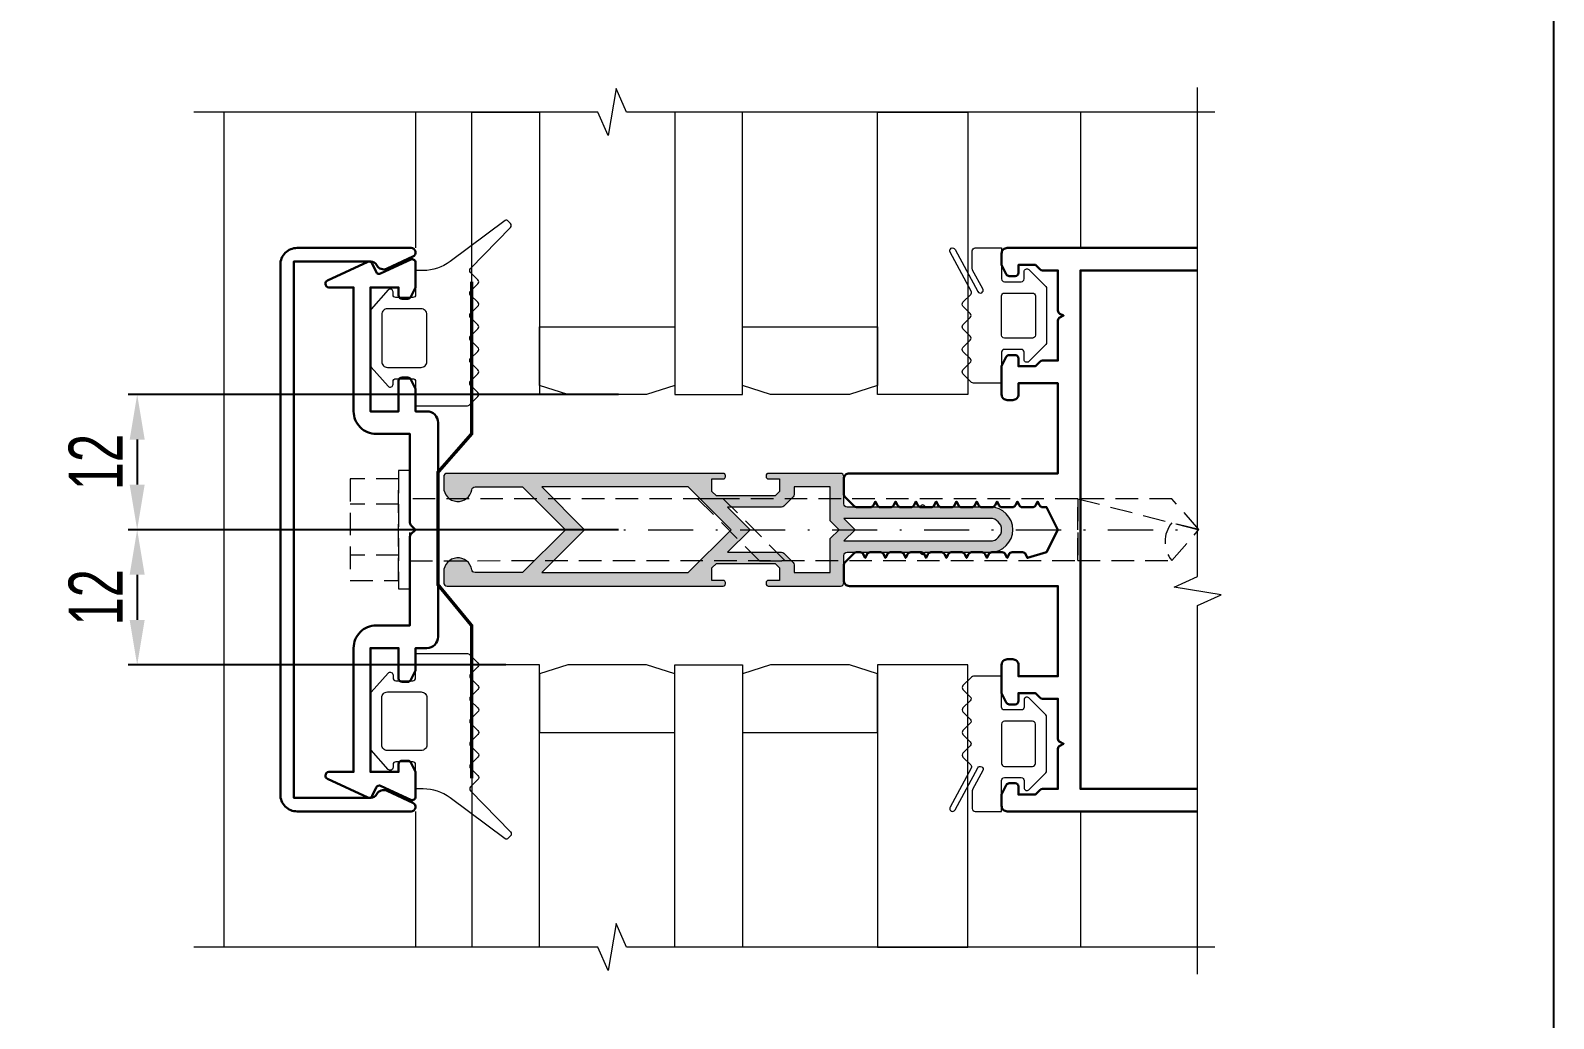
# Model space of a CAD drawing. Extents: x -37 to 8820, y -336 to 478.
# Drawn here: x 2200.5 to 2285, y 74.6 to 129.4 of the extents above; entities that cross this region are included whole.
import ezdxf

# ---------------------------------------------------------------- set-up
doc = ezdxf.new("R2010")
doc.units = 0
doc.header["$LTSCALE"] = 5
doc.linetypes.add('DASHDOT', pattern=[1, 0.5, -0.25, 0, -0.25])
doc.linetypes.add('HIDDEN', pattern=[0.375, 0.25, -0.125])
doc.layers.get('0').update_dxf_attribs({"linetype": 'CONTINUOUS', "lineweight": 30})
doc.layers.get('DEFPOINTS').update_dxf_attribs({"linetype": 'CONTINUOUS'})
for name, color, linetype, lineweight in [('1', 6, 'DASHDOT', 13), ('2', 3, 'HIDDEN', 13), ('Dimentions', 5, 'CONTINUOUS', 15), ('Glass', 5, 'CONTINUOUS', 20), ('Герлен', 7, 'CONTINUOUS', 60), ('Зигзаг', 1, 'CONTINUOUS', 15), ('Конструкции', 252, 'CONTINUOUS', 20), ('Уплотнители', 1, 'CONTINUOUS', 20), ('Штриховка', 1, 'CONTINUOUS', 5)]:
    doc.layers.add(name, color=color, linetype=linetype, lineweight=lineweight)
doc.layers.add('Скрытые', color=14, linetype='CONTINUOUS', plot=False)
doc.styles.add('3', font='RUSS.SHX', dxfattribs={"width": 0.7, "height": 3})
doc.dimstyles.new('MX1_6', dxfattribs={"dimtxt": 3, "dimasz": 2.5, "dimexe": 0.5, "dimexo": 0, "dimgap": 0.8, "dimtad": 1, "dimlfac": 1.6, "dimdsep": 46, "dimtxsty": '3', "dimcen": 0, "dimclrd": 256, "dimclre": 256, "dimclrt": 256, "dimaunit": 1, "dimadec": 0, "dimazin": 0, "dimtfac": 1, "dimtmove": 0, "dimatfit": 1, "dimfxl": 1, "dimtvp": 1, "dimtolj": 1, "dimtzin": 0, "dimarcsym": 0})

# ---------------------------------------------------------------- blocks, each defined once
blk = doc.blocks.new('*D865')
at = {"layer": 'DEFPOINTS', "color": 0, "linetype": 'Continuous', "transparency": 16777216}
for p in [(2233.137, 109.218), (2206.448, 101.718), (2233.137, 101.718)]:
    blk.add_point(p, dxfattribs=at)
at = {"layer": 'Dimentions', "linetype": 'Continuous', "lineweight": -2, "transparency": 16777216}
for p, q in [((2233.137, 109.218), (2205.948, 109.218)), ((2206.448, 106.718), (2206.448, 104.218)), ((2233.137, 101.718), (2205.948, 101.718))]:
    blk.add_line(p, q, dxfattribs=at)
at = {"layer": 'Dimentions', "linetype": 'Continuous', "transparency": 16777216}
for points in [[(2206.031, 106.718), (2206.865, 106.718), (2206.448, 109.218)], [(2206.031, 104.218), (2206.865, 104.218), (2206.448, 101.718)]]:
    blk.add_solid(points, dxfattribs=at)
at = {"layer": 'Dimentions', "linetype": 'Continuous', "transparency": 16777216, "insert": (2204.148, 105.468), "char_height": 3, "attachment_point": 5, "rotation": 90, "style": '3'}
blk.add_mtext('\\A1;12', dxfattribs=at)
blk = doc.blocks.new('*D899')
at = {"layer": 'DEFPOINTS', "color": 0, "linetype": 'Continuous', "transparency": 16777216}
for p in [(2209.702, 101.718), (2206.448, 94.218), (2226.887, 94.218)]:
    blk.add_point(p, dxfattribs=at)
at = {"layer": 'Dimentions', "linetype": 'Continuous', "lineweight": -2, "transparency": 16777216}
for p, q in [((2209.702, 101.718), (2205.948, 101.718)), ((2206.448, 99.218), (2206.448, 96.718)), ((2226.887, 94.218), (2205.948, 94.218))]:
    blk.add_line(p, q, dxfattribs=at)
at = {"layer": 'Dimentions', "linetype": 'Continuous', "transparency": 16777216}
for points in [[(2206.031, 99.218), (2206.865, 99.218), (2206.448, 101.718)], [(2206.031, 96.718), (2206.865, 96.718), (2206.448, 94.218)]]:
    blk.add_solid(points, dxfattribs=at)
at = {"layer": 'Dimentions', "linetype": 'Continuous', "transparency": 16777216, "insert": (2204.148, 97.968), "char_height": 3, "attachment_point": 5, "rotation": 90, "style": '3'}
blk.add_mtext('\\A1;12', dxfattribs=at)

msp = doc.modelspace()

# ---------------------------------------------------------------- hatches: boundary and pattern name
at = {"layer": 'Штриховка'}
h = msp.add_hatch(color=256, dxfattribs=at)
edge = h.paths.add_edge_path()
edge.add_arc((2241.4498, 104.7183), 0.125, 90, 180)
edge.add_line((2241.3248, 104.7183), (2241.3248, 104.6558))
edge.add_arc((2241.4498, 104.6558), 0.125, 180, 270)
edge.add_line((2241.4498, 104.5308), (2242.0748, 104.5308))
edge.add_line((2242.0748, 104.5308), (2242.0748, 103.8396))
edge.add_line((2242.0748, 103.8396), (2241.8285, 103.5933))
edge.add_line((2241.8285, 103.5933), (2238.5711, 103.5933))
edge.add_line((2238.5711, 103.5933), (2238.3248, 103.8396))
edge.add_line((2238.3248, 103.8396), (2238.3248, 104.5308))
edge.add_line((2238.3248, 104.5308), (2238.9498, 104.5308))
edge.add_arc((2238.9498, 104.6558), 0.125, 270, 360)
edge.add_line((2239.0748, 104.6558), (2239.0748, 104.7183))
edge.add_arc((2238.9498, 104.7183), 0.125, 0, 90)
edge.add_line((2238.9498, 104.8433), (2223.6373, 104.8433))
edge.add_arc((2223.6373, 104.6558), 0.1875, 90, 180)
edge.add_line((2223.4498, 104.6558), (2223.4498, 104.062))
edge.add_arc((2224.231, 104.062), 0.7812, 180, 350.718201)
edge.add_arc((2225.1871, 103.9058), 0.1875, 90, 170.718201, ccw=False)
edge.add_line((2225.1871, 104.0933), (2227.8248, 104.0933))
edge.add_line((2227.8248, 104.0933), (2230.1998, 101.7183))
edge.add_line((2230.1998, 101.7183), (2227.8248, 99.3433))
edge.add_line((2227.8248, 99.3433), (2225.1871, 99.3433))
edge.add_arc((2225.1871, 99.5308), 0.1875, 189.281799, 270, ccw=False)
edge.add_arc((2224.231, 99.3745), 0.7812, 9.281799, 180)
edge.add_line((2223.4498, 99.3745), (2223.4498, 98.7808))
edge.add_arc((2223.6373, 98.7808), 0.1875, 180, 270)
edge.add_line((2223.6373, 98.5933), (2238.9498, 98.5933))
edge.add_arc((2238.9498, 98.7183), 0.125, 270, 360)
edge.add_line((2239.0748, 98.7183), (2239.0748, 98.7808))
edge.add_arc((2238.9498, 98.7808), 0.125, 0, 90)
edge.add_line((2238.9498, 98.9058), (2238.3248, 98.9058))
edge.add_line((2238.3248, 98.9058), (2238.3248, 99.5969))
edge.add_line((2238.3248, 99.5969), (2238.5711, 99.8433))
edge.add_line((2238.5711, 99.8433), (2241.8285, 99.8433))
edge.add_line((2241.8285, 99.8433), (2242.0748, 99.5969))
edge.add_line((2242.0748, 99.5969), (2242.0748, 98.9058))
edge.add_line((2242.0748, 98.9058), (2241.4498, 98.9058))
edge.add_arc((2241.4498, 98.7808), 0.125, 90, 180)
edge.add_line((2241.3248, 98.7808), (2241.3248, 98.7183))
edge.add_arc((2241.4498, 98.7183), 0.125, 180, 270)
edge.add_line((2241.4498, 98.5933), (2245.4498, 98.5933))
edge.add_arc((2245.4498, 98.7808), 0.1875, 270, 360)
edge.add_line((2245.6373, 98.7808), (2245.6373, 100.2808))
edge.add_arc((2245.8248, 100.2808), 0.1875, 90, 180, ccw=False)
edge.add_line((2245.8248, 100.4683), (2249.8873, 100.4683))
edge.add_arc((2250.0123, 100.4683), 0.125, 180, 360)
edge.add_line((2250.1373, 100.4683), (2253.7623, 100.4683))
edge.add_arc((2253.7623, 101.7183), 1.25, 270, 450)
edge.add_line((2253.7623, 102.9683), (2250.1373, 102.9683))
edge.add_arc((2250.0123, 102.9683), 0.125, 0, 180)
edge.add_line((2249.8873, 102.9683), (2245.8248, 102.9683))
edge.add_arc((2245.8248, 103.1558), 0.1875, 180, 270, ccw=False)
edge.add_line((2245.6373, 103.1558), (2245.6373, 104.6558))
edge.add_arc((2245.4498, 104.6558), 0.1875, 0, 90)
edge.add_line((2245.4498, 104.8433), (2241.4498, 104.8433))
h.paths.add_polyline_path([(2228.8854, 104.0933), (2231.2604, 101.7183), (2228.8854, 99.3433), (2237.0104, 99.3433), (2239.3854, 101.7183), (2237.0104, 104.0933)], flags=16)
edge = h.paths.add_edge_path(flags=16)
edge.add_line((2244.8873, 104.0933), (2242.8873, 104.0933))
edge.add_line((2242.8873, 104.0933), (2242.8873, 103.6691))
edge.add_arc((2242.6998, 103.6691), 0.1875, -45, 0, ccw=False)
edge.add_line((2242.8324, 103.5365), (2242.319, 103.0232))
edge.add_arc((2242.1865, 103.1558), 0.1875, 270, 315, ccw=False)
edge.add_line((2242.1865, 102.9683), (2239.1961, 102.9683))
edge.add_line((2239.1961, 102.9683), (2240.4461, 101.7183))
edge.add_line((2240.4461, 101.7183), (2239.1961, 100.4683))
edge.add_line((2239.1961, 100.4683), (2242.1865, 100.4683))
edge.add_arc((2242.1865, 100.2808), 0.1875, 45, 90, ccw=False)
edge.add_line((2242.319, 100.4133), (2242.8324, 99.9))
edge.add_arc((2242.6998, 99.7674), 0.1875, 0, 45, ccw=False)
edge.add_line((2242.8873, 99.7674), (2242.8873, 99.3433))
edge.add_line((2242.8873, 99.3433), (2244.8873, 99.3433))
edge.add_line((2244.8873, 99.3433), (2244.8873, 101.2271))
edge.add_line((2244.8873, 101.2271), (2245.3784, 101.7183))
edge.add_line((2245.3784, 101.7183), (2244.8873, 102.2094))
edge.add_line((2244.8873, 102.2094), (2244.8873, 104.0933))
edge = h.paths.add_edge_path(flags=16)
edge.add_line((2246.2623, 101.7183), (2245.6373, 101.0933))
edge.add_line((2245.6373, 101.0933), (2253.7623, 101.0933))
edge.add_arc((2253.7623, 101.7183), 0.625, 270, 450)
edge.add_line((2253.7623, 102.3433), (2245.6373, 102.3433))
edge.add_line((2245.6373, 102.3433), (2246.2623, 101.7183))

# ---------------------------------------------------------------- linework, layer by layer
for points in [[(2214.3873, 87.0308), (2214.3873, 116.4058, -0.4142136), (2215.3248, 117.3433), (2221.6373, 117.3433, -0.8025849), (2221.7429, 116.8667), (2220.3063, 116.1968, -0.4015594), (2219.7333, 116.3913, 0.2797393), (2219.4006, 116.5933), (2215.1373, 116.5933), (2215.1373, 86.8433), (2219.4006, 86.8433, 0.2797393), (2219.7333, 87.0452, -0.4015594), (2220.3063, 87.2398), (2221.7429, 86.5698, -0.8025849), (2221.6373, 86.0933), (2215.3248, 86.0933, -0.4142136)], [(2219.2334, 86.8608, 0.4142136), (2219.4825, 86.9515), (2219.7025, 87.4233, -0.4142136), (2219.9517, 87.514), (2221.6205, 86.7358, 0.5486188), (2221.8873, 86.9058), (2221.8873, 88.2365, 0.1164338), (2221.8675, 88.3204), (2221.6266, 88.8021, 0.284079), (2221.4589, 88.9058), (2221.1373, 88.9058, 0.4142136), (2220.9498, 88.7183), (2220.9498, 88.2808), (2219.3873, 88.2808), (2219.3873, 95.1558), (2220.9498, 95.1558), (2220.9498, 93.4683, 0.4142136), (2221.1373, 93.2808), (2221.4589, 93.2808, 0.284079), (2221.6266, 93.3844), (2221.8675, 93.8662, 0.1164338), (2221.8873, 93.95), (2221.8873, 95.1558), (2222.5123, 95.1558, 0.4142136), (2223.1373, 95.7808), (2223.1373, 107.6558, 0.4142136), (2222.5123, 108.2808), (2221.8873, 108.2808), (2221.8873, 109.4865, 0.1164338), (2221.8675, 109.5704), (2221.6266, 110.0521, 0.284079), (2221.4589, 110.1558), (2221.1373, 110.1558, 0.4142136), (2220.9498, 109.9683), (2220.9498, 108.2808), (2219.3873, 108.2808), (2219.3873, 115.1558), (2220.9498, 115.1558), (2220.9498, 114.7183, 0.4142136), (2221.1373, 114.5308), (2221.4589, 114.5308, 0.284079), (2221.6266, 114.6344), (2221.8675, 115.1162, 0.1164338), (2221.8873, 115.2), (2221.8873, 116.5308, 0.5486188), (2221.6205, 116.7007), (2219.9517, 115.9225, -0.4142136), (2219.7025, 116.0132), (2219.4825, 116.485, 0.4142136), (2219.2334, 116.5757), (2216.9955, 115.5322, 0.2914734), (2216.8873, 115.3623), (2216.8873, 115.3433, 0.4142136), (2217.0748, 115.1558), (2218.4498, 115.1558), (2218.4498, 108.2808, 0.4142136), (2219.6998, 107.0308), (2221.5748, 107.0308), (2221.5748, 102.1084, 0.1989124), (2221.6297, 101.9758), (2221.8873, 101.7183), (2221.6297, 101.4607, 0.1989124), (2221.5748, 101.3281), (2221.5748, 96.4058), (2219.6998, 96.4058, 0.4142136), (2218.4498, 95.1558), (2218.4498, 88.2808), (2217.0748, 88.2808, 0.4142136), (2216.8873, 88.0933), (2216.8873, 88.0743, 0.2914734), (2216.9955, 87.9043)]]:
    msp.add_lwpolyline(points, format="xyb", close=True)
msp.add_lwpolyline([(2265.2524, 86.0933), (2254.6998, 86.0933, -0.4142136), (2254.3873, 86.4058), (2254.3873, 86.9865, -0.1164338), (2254.4071, 87.0704), (2254.648, 87.5521, -0.284079), (2254.8157, 87.6558), (2255.1373, 87.6558, -0.4142136), (2255.3248, 87.4683), (2255.3248, 87.0308), (2256.2623, 87.0308), (2256.5199, 87.2883, -0.1989124), (2256.6525, 87.3433), (2257.5123, 87.3433), (2257.5123, 89.5711, -0.284079), (2257.6159, 89.7388), (2257.8248, 89.8433), (2257.6159, 89.9477, -0.284079), (2257.5123, 90.1154), (2257.5123, 92.3433), (2256.6525, 92.3433, -0.1989124), (2256.5199, 92.3982), (2256.2623, 92.6558), (2255.3248, 92.6558), (2255.3248, 92.2183, -0.4142136), (2255.1373, 92.0308), (2254.8157, 92.0308, -0.284079), (2254.648, 92.1344), (2254.4071, 92.6162, -0.1164338), (2254.3873, 92.7), (2254.3873, 94.2183, -0.4142136), (2254.6998, 94.5308), (2255.0123, 94.5308, -0.4142136), (2255.3248, 94.2183), (2255.3248, 93.5933), (2257.5123, 93.5933), (2257.5123, 98.5933), (2245.9498, 98.5933, -0.4142136), (2245.6373, 98.9058), (2245.6373, 99.7656, -0.1989124), (2245.6922, 99.8982), (2246.2074, 100.4133, -0.1989124), (2246.34, 100.4683), (2246.5527, 100.4683, -0.284079), (2246.7204, 100.3646), (2246.8248, 100.1558), (2246.9292, 100.3646, -0.284079), (2247.0969, 100.4683), (2247.6777, 100.4683, -0.284079), (2247.8454, 100.3646), (2247.9498, 100.1558), (2248.0542, 100.3646, -0.284079), (2248.2219, 100.4683), (2248.8027, 100.4683, -0.284079), (2248.9704, 100.3646), (2249.0748, 100.1558), (2249.1792, 100.3646, -0.284079), (2249.3469, 100.4683), (2249.9277, 100.4683, -0.284079), (2250.0954, 100.3646), (2250.1998, 100.1558), (2250.3042, 100.3646, -0.284079), (2250.4719, 100.4683), (2251.0527, 100.4683, -0.284079), (2251.2204, 100.3646), (2251.3248, 100.1558), (2251.4292, 100.3646, -0.284079), (2251.5969, 100.4683), (2252.1777, 100.4683, -0.284079), (2252.3454, 100.3646), (2252.4498, 100.1558), (2252.5542, 100.3646, -0.284079), (2252.7219, 100.4683), (2253.3027, 100.4683, -0.284079), (2253.4704, 100.3646), (2253.5748, 100.1558), (2253.6792, 100.3646, -0.284079), (2253.8469, 100.4683), (2254.4277, 100.4683, -0.284079), (2254.5954, 100.3646), (2254.6998, 100.1558), (2254.8042, 100.3646, -0.284079), (2254.9719, 100.4683), (2255.5527, 100.4683, -0.284079), (2255.7204, 100.3646), (2255.8248, 100.1558), (2256.8873, 100.4683), (2257.5123, 101.7183), (2256.8873, 102.9683), (2256.6594, 102.9683, -0.284079), (2256.4917, 103.0719), (2256.3873, 103.2808), (2256.2829, 103.0719, -0.284079), (2256.1152, 102.9683), (2255.5344, 102.9683, -0.284079), (2255.3667, 103.0719), (2255.2623, 103.2808), (2255.1579, 103.0719, -0.284079), (2254.9902, 102.9683), (2254.4094, 102.9683, -0.284079), (2254.2417, 103.0719), (2254.1373, 103.2808), (2254.0329, 103.0719, -0.284079), (2253.8652, 102.9683), (2253.2844, 102.9683, -0.284079), (2253.1167, 103.0719), (2253.0123, 103.2808), (2252.9079, 103.0719, -0.284079), (2252.7402, 102.9683), (2252.1594, 102.9683, -0.284079), (2251.9917, 103.0719), (2251.8873, 103.2808), (2251.7829, 103.0719, -0.284079), (2251.6152, 102.9683), (2251.0344, 102.9683, -0.284079), (2250.8667, 103.0719), (2250.7623, 103.2808), (2250.6579, 103.0719, -0.284079), (2250.4902, 102.9683), (2249.9094, 102.9683, -0.284079), (2249.7417, 103.0719), (2249.6373, 103.2808), (2249.5329, 103.0719, -0.284079), (2249.3652, 102.9683), (2248.7844, 102.9683, -0.284079), (2248.6167, 103.0719), (2248.5123, 103.2808), (2248.4079, 103.0719, -0.284079), (2248.2402, 102.9683), (2247.6594, 102.9683, -0.284079), (2247.4917, 103.0719), (2247.3873, 103.2808), (2247.2829, 103.0719, -0.284079), (2247.1152, 102.9683), (2246.34, 102.9683, -0.1989124), (2246.2074, 103.0232), (2245.6922, 103.5383, -0.1989124), (2245.6373, 103.6709), (2245.6373, 104.5308, -0.4142136), (2245.9498, 104.8433), (2257.5123, 104.8433), (2257.5123, 109.8433), (2255.3248, 109.8433), (2255.3248, 109.2183, -0.4142136), (2255.0123, 108.9058), (2254.6998, 108.9058, -0.4142136), (2254.3873, 109.2183), (2254.3873, 110.7365, -0.1164338), (2254.4071, 110.8204), (2254.648, 111.3021, -0.284079), (2254.8157, 111.4058), (2255.1373, 111.4058, -0.4142136), (2255.3248, 111.2183), (2255.3248, 110.7808), (2256.2623, 110.7808), (2256.5199, 111.0383, -0.1989124), (2256.6525, 111.0933), (2257.5123, 111.0933), (2257.5123, 113.3211, -0.284079), (2257.6159, 113.4888), (2257.8248, 113.5933), (2257.6159, 113.6977, -0.284079), (2257.5123, 113.8654), (2257.5123, 116.0933), (2256.6525, 116.0933, -0.1989124), (2256.5199, 116.1482), (2256.2623, 116.4058), (2255.3248, 116.4058), (2255.3248, 115.9683, -0.4142136), (2255.1373, 115.7808), (2254.8157, 115.7808, -0.284079), (2254.648, 115.8844), (2254.4071, 116.3662, -0.1164338), (2254.3873, 116.45), (2254.3873, 117.0308, -0.4142136), (2254.6998, 117.3433), (2265.2524, 117.3433)], format="xyb")
msp.add_lwpolyline([(2265.2524, 87.3433), (2258.7623, 87.3433), (2258.7623, 116.0933), (2265.2524, 116.0933)])
at = {"layer": '1'}
msp.add_line((2214.3873, 101.7183), (2265.2524, 101.7183), dxfattribs=at)
at = {"layer": '2'}
for p, q in [((2220.9498, 103.1245), (2218.2623, 103.1245)), ((2220.9498, 100.312), (2218.2623, 100.312))]:
    msp.add_line(p, q, dxfattribs=at)
for points in [[(2220.9498, 98.437), (2221.5748, 98.437), (2221.5748, 104.9995), (2220.9498, 104.9995)], [(2220.9498, 98.9058), (2220.9498, 104.5308), (2218.2623, 104.5308), (2218.2623, 98.9058)], [(2221.5748, 99.9995), (2258.6086, 100.0034), (2258.6086, 101.7183), (2258.6086, 103.437), (2221.5748, 103.437)], [(2237.521, 103.437), (2240.9585, 99.9995), (2242.3908, 99.9995), (2238.9533, 103.437)]]:
    msp.add_lwpolyline(points, close=True, dxfattribs=at)
msp.add_lwpolyline([(2258.6086, 100.0034), (2263.8336, 100.0034), (2265.3265, 101.7202), (2263.8336, 103.437), (2258.6086, 103.437), (2258.6086, 100.0034)], dxfattribs=at)
msp.add_lwpolyline([(2258.6086, 103.437), (2265.3265, 101.7202), (2263.8336, 102.1017, 0.3633079), (2263.8336, 100.0034)], format="xyb", dxfattribs=at)
at = {"layer": 'Glass'}
for points in [[(2228.7623, 124.8735), (2228.7623, 109.2183), (2225.0123, 109.2183), (2225.0123, 124.8735)], [(2236.2623, 124.8735), (2236.2623, 109.2183), (2240.0123, 109.2183), (2240.0123, 124.8735)], [(2247.5123, 109.2183), (2247.5123, 124.8735), (2252.5123, 124.8735), (2252.5123, 109.2183)], [(2228.7623, 109.7207), (2228.7623, 112.9683), (2236.2623, 112.9683), (2236.2623, 109.7207), (2234.6998, 109.2183), (2230.3248, 109.2183)], [(2240.0123, 109.7207), (2240.0123, 112.9683), (2247.5123, 112.9683), (2247.5123, 109.7207), (2245.9498, 109.2183), (2241.5748, 109.2183)], [(2228.7623, 93.7159), (2228.7623, 90.4683), (2236.2623, 90.4683), (2236.2623, 93.7159), (2234.6998, 94.2183), (2230.3248, 94.2183)], [(2236.2623, 78.563), (2236.2623, 94.2183), (2240.0123, 94.2183), (2240.0123, 78.563)], [(2240.0123, 93.7159), (2240.0123, 90.4683), (2247.5123, 90.4683), (2247.5123, 93.7159), (2245.9498, 94.2183), (2241.5748, 94.2183)], [(2247.5123, 94.2183), (2247.5123, 78.563), (2252.5123, 78.563), (2252.5123, 94.2183)]]:
    msp.add_lwpolyline(points, close=True, dxfattribs=at)
msp.add_lwpolyline([(2228.7623, 78.563), (2228.7623, 94.2183), (2225.0123, 94.2183), (2225.0123, 78.563)], dxfattribs=at)
at = {"layer": 'Герлен', "ltscale": 2, "const_width": 0.1875}
msp.add_lwpolyline([(2224.997, 87.9346), (2224.997, 96.4026), (2223.1373, 98.6602), (2223.1373, 104.9102), (2224.997, 107.0339), (2224.997, 115.4795)], dxfattribs=at)
at = {"layer": 'Зигзаг'}
for points in [[(2266.2233, 124.8735), (2233.5908, 124.8735), (2233.0099, 126.1914), (2232.5743, 123.5787), (2231.9918, 124.8735), (2209.5867, 124.8735)], [(2265.2524, 77.0607), (2265.2524, 97.5224), (2266.5703, 98.1032), (2263.9576, 98.5389), (2265.2524, 99.1214), (2265.2524, 126.2459)], [(2266.2233, 78.563), (2233.5908, 78.563), (2233.0099, 79.8809), (2232.5743, 77.2682), (2231.9918, 78.563), (2209.5867, 78.563)]]:
    msp.add_lwpolyline(points, dxfattribs=at)
at = {"layer": 'Конструкции'}
for p, q in [((2221.8873, 124.8735), (2221.8873, 117.3433)), ((2258.7623, 124.8735), (2258.7623, 117.3433)), ((2221.8873, 86.0933), (2221.8873, 78.563)), ((2258.7623, 86.0933), (2258.7623, 78.563))]:
    msp.add_line(p, q, dxfattribs=at)
msp.add_lwpolyline([(2211.2623, 124.8735), (2211.2623, 78.563)], dxfattribs=at)
at = {"layer": 'Скрытые', "linetype": 'Continuous'}
msp.add_lwpolyline([(2120, 10), (2120, 287), (2285, 287), (2285, 10)], close=True, dxfattribs=at)
at = {"layer": 'Уплотнители'}
for points in [[(2220.6373, 109.937, -0.4142136), (2220.7935, 110.0933), (2221.731, 110.0933, -0.4142136), (2221.8873, 109.937), (2221.8873, 108.5933), (2224.7752, 108.5933, 0.1989124), (2224.8636, 108.6299), (2225.3415, 109.1078, 0.4142136), (2225.3415, 109.3288), (2224.9375, 109.7328, -0.4142136), (2224.9375, 109.9538), (2225.3415, 110.3578, 0.4142136), (2225.3415, 110.5788), (2224.9375, 110.9828, -0.4142136), (2224.9375, 111.2038), (2225.3415, 111.6078, 0.4142136), (2225.3415, 111.8288), (2224.9375, 112.2328, -0.4142136), (2224.9375, 112.4538), (2225.3415, 112.8578, 0.4142136), (2225.3415, 113.0788), (2224.9375, 113.4828, -0.4142136), (2224.9375, 113.7038), (2225.3415, 114.1078, 0.4142136), (2225.3415, 114.3288), (2224.9375, 114.7328, -0.4142136), (2224.9375, 114.9538), (2225.3415, 115.3578, 0.4142136), (2225.3415, 115.5788), (2224.9375, 115.9828, -0.4142136), (2224.9375, 116.2038), (2227.1518, 118.4828, 0.4142136), (2227.1518, 118.7038), (2227.0205, 118.8351, 0.2925382), (2226.856, 118.8712), (2223.8028, 116.5904, -0.1617878), (2222.3066, 116.0933), (2221.8873, 116.0933), (2221.8873, 114.7495, -0.4142136), (2221.731, 114.5933), (2220.7935, 114.5933, -0.4142136), (2220.6373, 114.7495), (2220.6373, 114.9058, 0.6685867), (2220.3704, 115.0161), (2219.4329, 113.9515, 0.1986192), (2219.3873, 113.8411), (2219.3873, 110.8454, 0.1986192), (2219.4329, 110.735), (2220.3704, 109.6704, 0.6685867), (2220.6373, 109.7808)], [(2253.3481, 115.074), (2252.7812, 116.1191, -0.1249127), (2252.7623, 116.1936), (2252.7623, 117.187, -0.4142136), (2252.9185, 117.3433), (2254.3873, 117.3433), (2254.3873, 115.6245, 0.4142136), (2254.5435, 115.4683), (2255.481, 115.4683, 0.4142136), (2255.6373, 115.6245), (2255.6373, 116.0308, -0.6685867), (2255.9041, 116.1411), (2256.8416, 115.2015, -0.1986192), (2256.8873, 115.0911), (2256.8873, 112.0954, -0.1986192), (2256.8416, 111.985), (2255.9041, 111.0454, -0.6685867), (2255.6373, 111.1558), (2255.6373, 111.562, 0.4142136), (2255.481, 111.7183), (2254.5435, 111.7183, 0.4142136), (2254.3873, 111.562), (2254.3873, 109.8433), (2252.827, 109.8433, -0.1989124), (2252.7165, 109.889), (2252.2478, 110.3578, -0.4142136), (2252.2478, 110.5788), (2252.6518, 110.9828, 0.4142136), (2252.6518, 111.2038), (2252.2478, 111.6078, -0.4142136), (2252.2478, 111.8288), (2252.6518, 112.2328, 0.4142136), (2252.6518, 112.4538), (2252.2478, 112.8578, -0.4142136), (2252.2478, 113.0788), (2252.6518, 113.4828, 0.4142136), (2252.6518, 113.7038), (2252.2478, 114.1078, -0.4142136), (2252.2478, 114.3288), (2252.6798, 114.7608, 0.3320761), (2252.7067, 114.9458), (2251.5312, 117.1125, -1), (2251.8059, 117.2615), (2253.0735, 114.925, 1)], [(2256.2623, 114.687), (2256.2623, 112.4995, -0.4142136), (2256.106, 112.3433), (2254.5435, 112.3433, -0.4142136), (2254.3873, 112.4995), (2254.3873, 114.687, -0.4142136), (2254.5435, 114.8433), (2256.106, 114.8433, -0.4142136)], [(2220.0123, 113.6558), (2220.0123, 111.0308, 0.4142136), (2220.3248, 110.7183), (2222.1998, 110.7183, 0.4142136), (2222.5123, 111.0308), (2222.5123, 113.6558, 0.4142136), (2222.1998, 113.9683), (2220.3248, 113.9683, 0.4142136)], [(2241.4498, 104.8433, 0.4142136), (2241.3248, 104.7183), (2241.3248, 104.6558, 0.4142136), (2241.4498, 104.5308), (2242.0748, 104.5308), (2242.0748, 103.8396), (2241.8285, 103.5933), (2238.5711, 103.5933), (2238.3248, 103.8396), (2238.3248, 104.5308), (2238.9498, 104.5308, 0.4142136), (2239.0748, 104.6558), (2239.0748, 104.7183, 0.4142136), (2238.9498, 104.8433), (2223.6373, 104.8433, 0.4142136), (2223.4498, 104.6558), (2223.4498, 104.062, 0.9221128), (2225.0021, 103.936, -0.3675232), (2225.1871, 104.0933), (2227.8248, 104.0933), (2230.1998, 101.7183), (2227.8248, 99.3433), (2225.1871, 99.3433, -0.3675232), (2225.0021, 99.5005, 0.9221128), (2223.4498, 99.3745), (2223.4498, 98.7808, 0.4142136), (2223.6373, 98.5933), (2238.9498, 98.5933, 0.4142136), (2239.0748, 98.7183), (2239.0748, 98.7808, 0.4142136), (2238.9498, 98.9058), (2238.3248, 98.9058), (2238.3248, 99.5969), (2238.5711, 99.8433), (2241.8285, 99.8433), (2242.0748, 99.5969), (2242.0748, 98.9058), (2241.4498, 98.9058, 0.4142136), (2241.3248, 98.7808), (2241.3248, 98.7183, 0.4142136), (2241.4498, 98.5933), (2245.4498, 98.5933, 0.4142136), (2245.6373, 98.7808), (2245.6373, 100.2808, -0.4142136), (2245.8248, 100.4683), (2249.8873, 100.4683, 1), (2250.1373, 100.4683), (2253.7623, 100.4683, 1), (2253.7623, 102.9683), (2250.1373, 102.9683, 1), (2249.8873, 102.9683), (2245.8248, 102.9683, -0.4142136), (2245.6373, 103.1558), (2245.6373, 104.6558, 0.4142136), (2245.4498, 104.8433)], [(2244.8873, 104.0933), (2242.8873, 104.0933), (2242.8873, 103.6691, -0.1989124), (2242.8324, 103.5365), (2242.319, 103.0232, -0.1989124), (2242.1865, 102.9683), (2239.1961, 102.9683), (2240.4461, 101.7183), (2239.1961, 100.4683), (2242.1865, 100.4683, -0.1989124), (2242.319, 100.4133), (2242.8324, 99.9, -0.1989124), (2242.8873, 99.7674), (2242.8873, 99.3433), (2244.8873, 99.3433), (2244.8873, 101.2271), (2245.3784, 101.7183), (2244.8873, 102.2094)], [(2246.2623, 101.7183), (2245.6373, 101.0933), (2253.7623, 101.0933, 1), (2253.7623, 102.3433), (2245.6373, 102.3433), (2246.2623, 101.7183)], [(2220.6373, 93.4995, 0.4142136), (2220.7935, 93.3433), (2221.731, 93.3433, 0.4142136), (2221.8873, 93.4995), (2221.8873, 94.8433), (2224.7752, 94.8433, -0.1989124), (2224.8636, 94.8067), (2225.3415, 94.3288, -0.4142136), (2225.3415, 94.1078), (2224.9375, 93.7038, 0.4142136), (2224.9375, 93.4828), (2225.3415, 93.0788, -0.4142136), (2225.3415, 92.8578), (2224.9375, 92.4538, 0.4142136), (2224.9375, 92.2328), (2225.3415, 91.8288, -0.4142136), (2225.3415, 91.6078), (2224.9375, 91.2038, 0.4142136), (2224.9375, 90.9828), (2225.3415, 90.5788, -0.4142136), (2225.3415, 90.3578), (2224.9375, 89.9538, 0.4142136), (2224.9375, 89.7328), (2225.3415, 89.3288, -0.4142136), (2225.3415, 89.1078), (2224.9375, 88.7038, 0.4142136), (2224.9375, 88.4828), (2225.3415, 88.0788, -0.4142136), (2225.3415, 87.8578), (2224.9375, 87.4538, 0.4142136), (2224.9375, 87.2328), (2227.1518, 84.9538, -0.4142136), (2227.1518, 84.7328), (2227.0205, 84.6015, -0.2925382), (2226.856, 84.5653), (2223.8028, 86.8461, 0.1617878), (2222.3066, 87.3433), (2221.8873, 87.3433), (2221.8873, 88.687, 0.4142136), (2221.731, 88.8433), (2220.7935, 88.8433, 0.4142136), (2220.6373, 88.687), (2220.6373, 88.5308, -0.6685867), (2220.3704, 88.4204), (2219.4329, 89.485, -0.1986192), (2219.3873, 89.5954), (2219.3873, 92.5911, -0.1986192), (2219.4329, 92.7015), (2220.3704, 93.7661, -0.6685867), (2220.6373, 93.6558)], [(2253.3481, 88.3625), (2252.7812, 87.3175, 0.1249127), (2252.7623, 87.2429), (2252.7623, 86.2495, 0.4142136), (2252.9185, 86.0933), (2254.3873, 86.0933), (2254.3873, 87.812, -0.4142136), (2254.5435, 87.9683), (2255.481, 87.9683, -0.4142136), (2255.6373, 87.812), (2255.6373, 87.4058, 0.6685867), (2255.9041, 87.2954), (2256.8416, 88.235, 0.1986192), (2256.8873, 88.3454), (2256.8873, 91.3411, 0.1986192), (2256.8416, 91.4515), (2255.9041, 92.3911, 0.6685867), (2255.6373, 92.2808), (2255.6373, 91.8745, -0.4142136), (2255.481, 91.7183), (2254.5435, 91.7183, -0.4142136), (2254.3873, 91.8745), (2254.3873, 93.5933), (2252.827, 93.5933, 0.1989124), (2252.7165, 93.5475), (2252.2478, 93.0788, 0.4142136), (2252.2478, 92.8578), (2252.6518, 92.4538, -0.4142136), (2252.6518, 92.2328), (2252.2478, 91.8288, 0.4142136), (2252.2478, 91.6078), (2252.6518, 91.2038, -0.4142136), (2252.6518, 90.9828), (2252.2478, 90.5788, 0.4142136), (2252.2478, 90.3578), (2252.6518, 89.9538, -0.4142136), (2252.6518, 89.7328), (2252.2478, 89.3288, 0.4142136), (2252.2478, 89.1078), (2252.6798, 88.6757, -0.3320761), (2252.7067, 88.4907), (2251.5312, 86.324, 1), (2251.8059, 86.175), (2253.0735, 88.5115, -1)], [(2220.0123, 89.7808), (2220.0123, 92.4058, -0.4142136), (2220.3248, 92.7183), (2222.1998, 92.7183, -0.4142136), (2222.5123, 92.4058), (2222.5123, 89.7808, -0.4142136), (2222.1998, 89.4683), (2220.3248, 89.4683, -0.4142136)], [(2256.2623, 88.7495), (2256.2623, 90.937, 0.4142136), (2256.106, 91.0933), (2254.5435, 91.0933, 0.4142136), (2254.3873, 90.937), (2254.3873, 88.7495, 0.4142136), (2254.5435, 88.5933), (2256.106, 88.5933, 0.4142136)]]:
    msp.add_lwpolyline(points, format="xyb", close=True, dxfattribs=at)
msp.add_lwpolyline([(2228.8854, 104.0933), (2231.2604, 101.7183), (2228.8854, 99.3433), (2237.0104, 99.3433), (2239.3854, 101.7183), (2237.0104, 104.0933)], close=True, dxfattribs=at)

# ---------------------------------------------------------------- dimensions: what is measured, and where the dimension line sits
at = {"layer": 'Dimentions', "linetype": 'Continuous'}
for base, p1, p2, picture, middle in [((2206.4479, 101.7183), (2233.1373, 109.2183), (2233.1373, 101.7183), '*D865', (2204.1479, 105.4683)), ((2206.4479, 94.2183), (2209.7024, 101.7183), (2226.8873, 94.2183), '*D899', (2204.1479, 97.9683))]:
    dim = msp.add_linear_dim(base=base, p1=p1, p2=p2, angle=90, dimstyle='MX1_6', dxfattribs=at)
    dim.commit()
    dim.dimension.update_dxf_attribs({"geometry": picture, "text_midpoint": middle})

doc.saveas('drawing.dxf')
